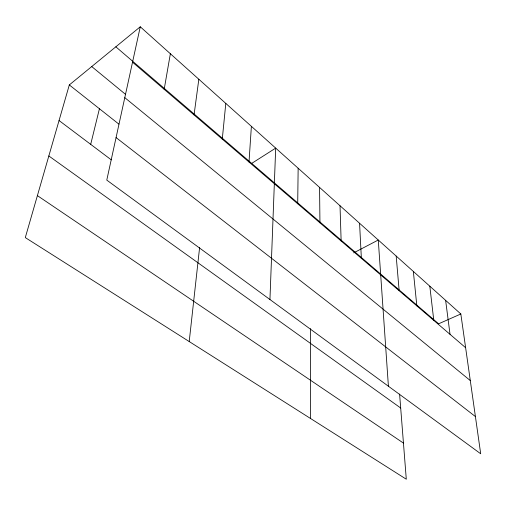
<?xml version="1.0" encoding="UTF-8"?>
<svg xmlns="http://www.w3.org/2000/svg" width="506" height="506" viewBox="0 0 506 506"><rect width="100%" height="100%" fill="white"/><g stroke="black" fill="none" stroke-linecap="round" stroke-linejoin="round"><path stroke-width="0.76" d="M297.705 203.766L298.148 168.232M269.945 299.527L275.694 148.113L251.697 163.394M249.003 162.028L251.387 126.329M222.279 139.118L225.796 103.407M189.212 341.55L199.623 247.383M194.051 114.925L198.833 79.246M164.184 89.322L170.364 53.744M140.27 26.78L106.779 180.111L480.7 453.774L460.827 313.979L140.27 26.78L69.316 84.938L25.3 237.599L406.293 479.22L399.595 394.054M90.694 144.355L99.429 108.746M353.7 252.861L378.273 240.015L388.406 386.223M460.827 313.979L438.626 323.802L115.836 46.811M37.4 195.626L403.446 443.085M48.835 155.962L400.689 408.013M59.05 120.529L111.301 159.871M116.07 137.581L475.412 416.571M69.316 84.938L118.891 124.128M124.792 97.652L470.295 380.575M91.731 66.564L125.513 94.344M132.534 62.194L465.621 347.698M445.628 300.368L450.03 334.333M429.815 286.194L433.787 320.412M413.345 271.444L416.843 305.89M396.179 256.061L399.164 290.735M359.57 223.26L361.366 258.338M340.019 205.746L341.139 241.001M319.571 187.422L319.944 222.83M310.412 328.634L310.469 418.449"/></g></svg>
